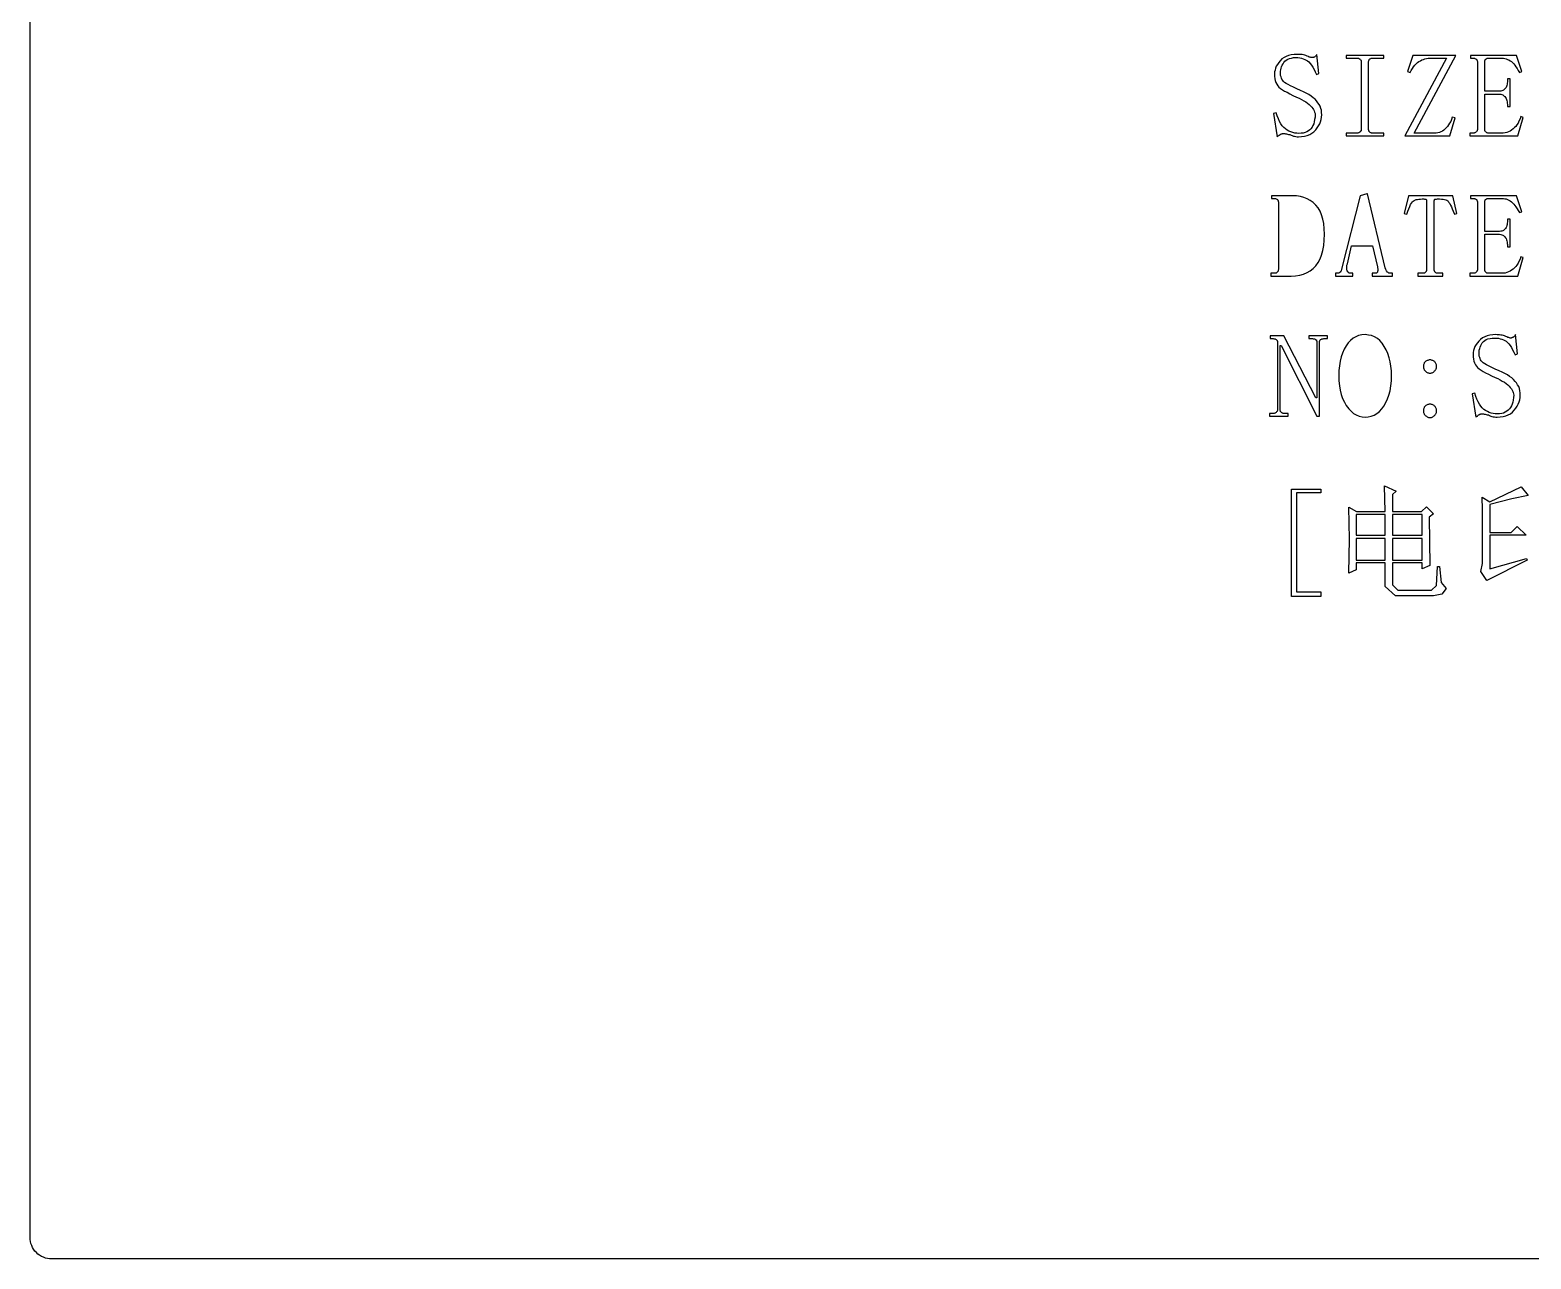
# Model space of a CAD drawing. Extents: x -275 to 275, y -225 to 225.
# Drawn here: x -275 to -205.7, y -225 to -168.3 of the extents above; entities that cross this region are included whole.
import ezdxf

# ---------------------------------------------------------------- set-up
doc = ezdxf.new("R2010")
doc.units = 0
doc.header["$MEASUREMENT"] = 0
doc.layers.get('0').update_dxf_attribs({"linetype": 'CONTINUOUS'})

msp = doc.modelspace()

# ---------------------------------------------------------------- linework, layer by layer
msp.add_lwpolyline([(-275, 224, -0.414214), (-273.99998, 225), (-273.99998, 225), (273.99998, 225), (273.99998, 225, -0.414214), (275, 224), (275, 224), (275, -224), (275, -224, -0.414214), (273.99998, -225), (273.99998, -225), (-273.99998, -225), (-273.99998, -225, -0.414214), (-275, -224), (-275, -224), (-275, 224)], format="xyb")
for points in [[(-216.7, -171.3), (-216.54, -171.38), (-216.54, -171.38), (-216.42, -171.43), (-216.42, -171.43), (-216.31, -171.49), (-216.31, -171.49), (-216.2, -171.55), (-216.2, -171.55), (-216.11, -171.6), (-216.11, -171.6), (-216.03, -171.66), (-216.03, -171.66), (-215.95, -171.72), (-215.95, -171.72), (-215.89, -171.78), (-215.89, -171.78), (-215.83, -171.84), (-215.83, -171.84), (-215.79, -171.9), (-215.79, -171.9), (-215.75, -171.96), (-215.75, -171.96), (-215.72, -172.02), (-215.72, -172.02), (-215.7, -172.08), (-215.7, -172.08), (-215.68, -172.14), (-215.68, -172.14), (-215.68, -172.2), (-215.68, -172.2), (-215.68, -172.31), (-215.68, -172.31), (-215.7, -172.42), (-215.7, -172.42), (-215.72, -172.52), (-215.72, -172.52), (-215.74, -172.61), (-215.74, -172.61), (-215.78, -172.69), (-215.78, -172.69), (-215.82, -172.77), (-215.82, -172.77), (-215.87, -172.84), (-215.87, -172.84), (-215.93, -172.89), (-215.93, -172.89), (-215.99, -172.94), (-215.99, -172.94), (-216.06, -172.99), (-216.06, -172.99), (-216.14, -173.02), (-216.14, -173.02), (-216.23, -173.04), (-216.23, -173.04), (-216.33, -173.05), (-216.33, -173.05), (-216.43, -173.06), (-216.43, -173.06), (-216.53, -173.05), (-216.53, -173.05), (-216.62, -173.04), (-216.62, -173.04), (-216.71, -173.02), (-216.71, -173.02), (-216.8, -172.99), (-216.8, -172.99), (-216.89, -172.95), (-216.89, -172.95), (-216.97, -172.91), (-216.97, -172.91), (-217.05, -172.85), (-217.05, -172.85), (-217.13, -172.78), (-217.13, -172.78), (-217.2, -172.7), (-217.2, -172.7), (-217.26, -172.61), (-217.26, -172.61), (-217.32, -172.5), (-217.32, -172.5), (-217.37, -172.38), (-217.37, -172.38), (-217.43, -172.25), (-217.43, -172.25), (-217.47, -172.1), (-217.47, -172.1), (-217.6, -172.14), (-217.6, -172.14), (-217.43, -173.21), (-217.43, -173.21), (-217.41, -173.19), (-217.41, -173.19), (-217.38, -173.17), (-217.38, -173.17), (-217.36, -173.16), (-217.36, -173.16), (-217.34, -173.14), (-217.34, -173.14), (-217.32, -173.13), (-217.32, -173.13), (-217.3, -173.11), (-217.3, -173.11), (-217.28, -173.1), (-217.28, -173.1), (-217.26, -173.09), (-217.26, -173.09), (-217.24, -173.08), (-217.24, -173.08), (-217.22, -173.07), (-217.22, -173.07), (-217.2, -173.07), (-217.2, -173.07), (-217.18, -173.06), (-217.18, -173.06), (-217.17, -173.06), (-217.17, -173.06), (-217.15, -173.06), (-217.15, -173.06), (-217.12, -173.06), (-217.12, -173.06), (-217.08, -173.06), (-217.08, -173.06), (-217.04, -173.07), (-217.04, -173.07), (-217, -173.08), (-217, -173.08), (-216.95, -173.09), (-216.95, -173.09), (-216.9, -173.1), (-216.9, -173.1), (-216.85, -173.11), (-216.85, -173.11), (-216.79, -173.14), (-216.79, -173.14), (-216.74, -173.16), (-216.74, -173.16), (-216.68, -173.18), (-216.68, -173.18), (-216.63, -173.19), (-216.63, -173.19), (-216.57, -173.2), (-216.57, -173.2), (-216.51, -173.21), (-216.51, -173.21), (-216.44, -173.21), (-216.44, -173.21), (-216.3, -173.2), (-216.3, -173.2), (-216.17, -173.18), (-216.17, -173.18), (-216.05, -173.15), (-216.05, -173.15), (-215.93, -173.11), (-215.93, -173.11), (-215.83, -173.05), (-215.83, -173.05), (-215.74, -172.98), (-215.74, -172.98), (-215.65, -172.89), (-215.65, -172.89), (-215.58, -172.8), (-215.58, -172.8), (-215.52, -172.71), (-215.52, -172.71), (-215.46, -172.61), (-215.46, -172.61), (-215.43, -172.52), (-215.43, -172.52), (-215.4, -172.41), (-215.4, -172.41), (-215.38, -172.31), (-215.38, -172.31), (-215.37, -172.2), (-215.37, -172.2), (-215.38, -172.09), (-215.38, -172.09), (-215.39, -171.99), (-215.39, -171.99), (-215.42, -171.9), (-215.42, -171.9), (-215.45, -171.8), (-215.45, -171.8), (-215.49, -171.72), (-215.49, -171.72), (-215.55, -171.64), (-215.55, -171.64), (-215.61, -171.56), (-215.61, -171.56), (-215.68, -171.48), (-215.68, -171.48), (-215.77, -171.41), (-215.77, -171.41), (-215.86, -171.33), (-215.86, -171.33), (-215.97, -171.26), (-215.97, -171.26), (-216.09, -171.2), (-216.09, -171.2), (-216.22, -171.13), (-216.22, -171.13), (-216.36, -171.07), (-216.36, -171.07), (-216.53, -171), (-216.53, -171), (-216.68, -170.92), (-216.68, -170.92), (-216.82, -170.86), (-216.82, -170.86), (-216.93, -170.8), (-216.93, -170.8), (-217.02, -170.75), (-217.02, -170.75), (-217.09, -170.7), (-217.09, -170.7), (-217.14, -170.66), (-217.14, -170.66), (-217.17, -170.61), (-217.17, -170.61), (-217.21, -170.56), (-217.21, -170.56), (-217.23, -170.51), (-217.23, -170.51), (-217.25, -170.45), (-217.25, -170.45), (-217.27, -170.39), (-217.27, -170.39), (-217.27, -170.33), (-217.27, -170.33), (-217.28, -170.27), (-217.28, -170.27), (-217.27, -170.19), (-217.27, -170.19), (-217.26, -170.12), (-217.26, -170.12), (-217.25, -170.05), (-217.25, -170.05), (-217.23, -169.98), (-217.23, -169.98), (-217.2, -169.91), (-217.2, -169.91), (-217.16, -169.84), (-217.16, -169.84), (-217.12, -169.78), (-217.12, -169.78), (-217.08, -169.72), (-217.08, -169.72), (-217.02, -169.67), (-217.02, -169.67), (-216.94, -169.63), (-216.94, -169.63), (-216.86, -169.6), (-216.86, -169.6), (-216.77, -169.58), (-216.77, -169.58), (-216.67, -169.56), (-216.67, -169.56), (-216.55, -169.56), (-216.55, -169.56), (-216.47, -169.56), (-216.47, -169.56), (-216.38, -169.57), (-216.38, -169.57), (-216.3, -169.59), (-216.3, -169.59), (-216.23, -169.61), (-216.23, -169.61), (-216.15, -169.64), (-216.15, -169.64), (-216.09, -169.67), (-216.09, -169.67), (-216.03, -169.71), (-216.03, -169.71), (-215.97, -169.76), (-215.97, -169.76), (-215.91, -169.83), (-215.91, -169.83), (-215.85, -169.91), (-215.85, -169.91), (-215.79, -170), (-215.79, -170), (-215.73, -170.1), (-215.73, -170.1), (-215.67, -170.21), (-215.67, -170.21), (-215.61, -170.34), (-215.61, -170.34), (-215.5, -170.29), (-215.5, -170.29), (-215.6, -169.41), (-215.6, -169.41), (-215.61, -169.43), (-215.61, -169.43), (-215.62, -169.45), (-215.62, -169.45), (-215.63, -169.47), (-215.63, -169.47), (-215.65, -169.48), (-215.65, -169.48), (-215.66, -169.5), (-215.66, -169.5), (-215.68, -169.51), (-215.68, -169.51), (-215.69, -169.52), (-215.69, -169.52), (-215.71, -169.53), (-215.71, -169.53), (-215.73, -169.54), (-215.73, -169.54), (-215.74, -169.54), (-215.74, -169.54), (-215.76, -169.55), (-215.76, -169.55), (-215.78, -169.55), (-215.78, -169.55), (-215.8, -169.56), (-215.8, -169.56), (-215.82, -169.56), (-215.82, -169.56), (-215.84, -169.56), (-215.84, -169.56), (-215.88, -169.55), (-215.88, -169.55), (-215.91, -169.54), (-215.91, -169.54), (-215.95, -169.53), (-215.95, -169.53), (-215.99, -169.51), (-215.99, -169.51), (-216.04, -169.49), (-216.04, -169.49), (-216.1, -169.46), (-216.1, -169.46), (-216.15, -169.45), (-216.15, -169.45), (-216.21, -169.43), (-216.21, -169.43), (-216.27, -169.42), (-216.27, -169.42), (-216.33, -169.42), (-216.33, -169.42), (-216.39, -169.41), (-216.39, -169.41), (-216.45, -169.41), (-216.45, -169.41), (-216.51, -169.41), (-216.51, -169.41), (-216.65, -169.41), (-216.65, -169.41), (-216.78, -169.43), (-216.78, -169.43), (-216.9, -169.46), (-216.9, -169.46), (-217.01, -169.5), (-217.01, -169.5), (-217.11, -169.55), (-217.11, -169.55), (-217.21, -169.62), (-217.21, -169.62), (-217.29, -169.7), (-217.29, -169.7), (-217.36, -169.78), (-217.36, -169.78), (-217.42, -169.87), (-217.42, -169.87), (-217.47, -169.95), (-217.47, -169.95), (-217.51, -170.04), (-217.51, -170.04), (-217.53, -170.13), (-217.53, -170.13), (-217.55, -170.22), (-217.55, -170.22), (-217.55, -170.31), (-217.55, -170.31), (-217.55, -170.42), (-217.55, -170.42), (-217.54, -170.53), (-217.54, -170.53), (-217.52, -170.62), (-217.52, -170.62), (-217.49, -170.71), (-217.49, -170.71), (-217.45, -170.79), (-217.45, -170.79), (-217.4, -170.86), (-217.4, -170.86), (-217.35, -170.92), (-217.35, -170.92), (-217.28, -170.98), (-217.28, -170.98), (-217.19, -171.04), (-217.19, -171.04), (-217.09, -171.1), (-217.09, -171.1), (-216.97, -171.16), (-216.97, -171.16), (-216.84, -171.23), (-216.84, -171.23), (-216.7, -171.3)], [(-214.25, -169.46), (-214.25, -169.59), (-214.25, -169.59), (-213.76, -169.59), (-213.76, -169.59), (-213.73, -169.59), (-213.73, -169.59), (-213.71, -169.59), (-213.71, -169.59), (-213.68, -169.59), (-213.68, -169.59), (-213.66, -169.6), (-213.66, -169.6), (-213.64, -169.61), (-213.64, -169.61), (-213.62, -169.62), (-213.62, -169.62), (-213.61, -169.63), (-213.61, -169.63), (-213.6, -169.64), (-213.6, -169.64), (-213.58, -169.65), (-213.58, -169.65), (-213.57, -169.67), (-213.57, -169.67), (-213.56, -169.69), (-213.56, -169.69), (-213.56, -169.71), (-213.56, -169.71), (-213.56, -169.73), (-213.56, -169.73), (-213.55, -169.75), (-213.55, -169.75), (-213.55, -172.86), (-213.55, -172.86), (-213.56, -172.89), (-213.56, -172.89), (-213.56, -172.91), (-213.56, -172.91), (-213.56, -172.93), (-213.56, -172.93), (-213.57, -172.95), (-213.57, -172.95), (-213.58, -172.96), (-213.58, -172.96), (-213.6, -172.98), (-213.6, -172.98), (-213.61, -172.99), (-213.61, -172.99), (-213.62, -173), (-213.62, -173), (-213.64, -173.02), (-213.64, -173.02), (-213.66, -173.03), (-213.66, -173.03), (-213.68, -173.03), (-213.68, -173.03), (-213.71, -173.04), (-213.71, -173.04), (-213.73, -173.04), (-213.73, -173.04), (-213.76, -173.04), (-213.76, -173.04), (-214.25, -173.04), (-214.25, -173.04), (-214.25, -173.17), (-214.25, -173.17), (-212.51, -173.17), (-212.51, -173.17), (-212.51, -173.04), (-212.51, -173.04), (-213.01, -173.04), (-213.01, -173.04), (-213.04, -173.04), (-213.04, -173.04), (-213.07, -173.04), (-213.07, -173.04), (-213.09, -173.03), (-213.09, -173.03), (-213.11, -173.03), (-213.11, -173.03), (-213.13, -173.02), (-213.13, -173.02), (-213.15, -173), (-213.15, -173), (-213.17, -172.99), (-213.17, -172.99), (-213.18, -172.98), (-213.18, -172.98), (-213.19, -172.96), (-213.19, -172.96), (-213.19, -172.95), (-213.19, -172.95), (-213.2, -172.93), (-213.2, -172.93), (-213.2, -172.91), (-213.2, -172.91), (-213.21, -172.89), (-213.21, -172.89), (-213.21, -172.86), (-213.21, -172.86), (-213.21, -169.75), (-213.21, -169.75), (-213.21, -169.73), (-213.21, -169.73), (-213.2, -169.71), (-213.2, -169.71), (-213.2, -169.69), (-213.2, -169.69), (-213.19, -169.67), (-213.19, -169.67), (-213.19, -169.65), (-213.19, -169.65), (-213.18, -169.64), (-213.18, -169.64), (-213.17, -169.63), (-213.17, -169.63), (-213.15, -169.62), (-213.15, -169.62), (-213.13, -169.61), (-213.13, -169.61), (-213.11, -169.6), (-213.11, -169.6), (-213.09, -169.59), (-213.09, -169.59), (-213.07, -169.59), (-213.07, -169.59), (-213.04, -169.59), (-213.04, -169.59), (-213.01, -169.59), (-213.01, -169.59), (-212.51, -169.59), (-212.51, -169.59), (-212.51, -169.46), (-212.51, -169.46), (-214.25, -169.46)], [(-210.09, -173.04), (-210.17, -173.04), (-210.17, -173.04), (-211.1, -173.04), (-211.1, -173.04), (-209.18, -169.46), (-209.18, -169.46), (-211.17, -169.46), (-211.17, -169.46), (-211.42, -170.2), (-211.42, -170.2), (-211.29, -170.24), (-211.29, -170.24), (-211.24, -170.15), (-211.24, -170.15), (-211.19, -170.06), (-211.19, -170.06), (-211.14, -169.98), (-211.14, -169.98), (-211.08, -169.91), (-211.08, -169.91), (-211.02, -169.85), (-211.02, -169.85), (-210.95, -169.79), (-210.95, -169.79), (-210.89, -169.74), (-210.89, -169.74), (-210.82, -169.7), (-210.82, -169.7), (-210.76, -169.66), (-210.76, -169.66), (-210.68, -169.64), (-210.68, -169.64), (-210.61, -169.61), (-210.61, -169.61), (-210.54, -169.6), (-210.54, -169.6), (-210.46, -169.59), (-210.46, -169.59), (-210.37, -169.59), (-210.37, -169.59), (-209.62, -169.59), (-209.62, -169.59), (-211.53, -173.17), (-211.53, -173.17), (-209.46, -173.17), (-209.46, -173.17), (-209.21, -172.34), (-209.21, -172.34), (-209.35, -172.31), (-209.35, -172.31), (-209.38, -172.41), (-209.38, -172.41), (-209.42, -172.5), (-209.42, -172.5), (-209.47, -172.58), (-209.47, -172.58), (-209.52, -172.66), (-209.52, -172.66), (-209.57, -172.73), (-209.57, -172.73), (-209.62, -172.79), (-209.62, -172.79), (-209.68, -172.85), (-209.68, -172.85), (-209.74, -172.9), (-209.74, -172.9), (-209.8, -172.95), (-209.8, -172.95), (-209.87, -172.98), (-209.87, -172.98), (-209.94, -173.01), (-209.94, -173.01), (-210.01, -173.03), (-210.01, -173.03), (-210.09, -173.04)], [(-208.5, -169.46), (-208.5, -169.59), (-208.5, -169.59), (-208.4, -169.59), (-208.4, -169.59), (-208.37, -169.59), (-208.37, -169.59), (-208.34, -169.59), (-208.34, -169.59), (-208.32, -169.59), (-208.32, -169.59), (-208.3, -169.6), (-208.3, -169.6), (-208.28, -169.61), (-208.28, -169.61), (-208.26, -169.62), (-208.26, -169.62), (-208.25, -169.63), (-208.25, -169.63), (-208.23, -169.64), (-208.23, -169.64), (-208.22, -169.65), (-208.22, -169.65), (-208.21, -169.67), (-208.21, -169.67), (-208.2, -169.69), (-208.2, -169.69), (-208.2, -169.71), (-208.2, -169.71), (-208.19, -169.73), (-208.19, -169.73), (-208.19, -169.75), (-208.19, -169.75), (-208.19, -172.86), (-208.19, -172.86), (-208.19, -172.89), (-208.19, -172.89), (-208.2, -172.91), (-208.2, -172.91), (-208.2, -172.93), (-208.2, -172.93), (-208.21, -172.95), (-208.21, -172.95), (-208.22, -172.96), (-208.22, -172.96), (-208.23, -172.98), (-208.23, -172.98), (-208.25, -172.99), (-208.25, -172.99), (-208.26, -173), (-208.26, -173), (-208.28, -173.02), (-208.28, -173.02), (-208.3, -173.03), (-208.3, -173.03), (-208.32, -173.03), (-208.32, -173.03), (-208.34, -173.04), (-208.34, -173.04), (-208.37, -173.04), (-208.37, -173.04), (-208.4, -173.04), (-208.4, -173.04), (-208.53, -173.04), (-208.53, -173.04), (-208.53, -173.17), (-208.53, -173.17), (-206.32, -173.17), (-206.32, -173.17), (-206.07, -172.32), (-206.07, -172.32), (-206.18, -172.28), (-206.18, -172.28), (-206.22, -172.39), (-206.22, -172.39), (-206.27, -172.49), (-206.27, -172.49), (-206.31, -172.58), (-206.31, -172.58), (-206.37, -172.66), (-206.37, -172.66), (-206.42, -172.73), (-206.42, -172.73), (-206.48, -172.79), (-206.48, -172.79), (-206.54, -172.85), (-206.54, -172.85), (-206.61, -172.9), (-206.61, -172.9), (-206.68, -172.95), (-206.68, -172.95), (-206.75, -172.98), (-206.75, -172.98), (-206.83, -173.01), (-206.83, -173.01), (-206.91, -173.03), (-206.91, -173.03), (-207, -173.04), (-207, -173.04), (-207.1, -173.04), (-207.1, -173.04), (-207.65, -173.04), (-207.65, -173.04), (-207.68, -173.04), (-207.68, -173.04), (-207.7, -173.04), (-207.7, -173.04), (-207.73, -173.03), (-207.73, -173.03), (-207.75, -173.03), (-207.75, -173.03), (-207.77, -173.02), (-207.77, -173.02), (-207.79, -173), (-207.79, -173), (-207.8, -172.99), (-207.8, -172.99), (-207.82, -172.98), (-207.82, -172.98), (-207.83, -172.96), (-207.83, -172.96), (-207.83, -172.95), (-207.83, -172.95), (-207.84, -172.93), (-207.84, -172.93), (-207.84, -172.91), (-207.84, -172.91), (-207.85, -172.89), (-207.85, -172.89), (-207.85, -172.86), (-207.85, -172.86), (-207.85, -171.24), (-207.85, -171.24), (-207.22, -171.24), (-207.22, -171.24), (-207.16, -171.24), (-207.16, -171.24), (-207.11, -171.25), (-207.11, -171.25), (-207.06, -171.26), (-207.06, -171.26), (-207.02, -171.28), (-207.02, -171.28), (-206.98, -171.3), (-206.98, -171.3), (-206.95, -171.33), (-206.95, -171.33), (-206.92, -171.36), (-206.92, -171.36), (-206.89, -171.4), (-206.89, -171.4), (-206.86, -171.44), (-206.86, -171.44), (-206.84, -171.49), (-206.84, -171.49), (-206.83, -171.54), (-206.83, -171.54), (-206.81, -171.6), (-206.81, -171.6), (-206.81, -171.66), (-206.81, -171.66), (-206.8, -171.72), (-206.8, -171.72), (-206.8, -171.82), (-206.8, -171.82), (-206.68, -171.82), (-206.68, -171.82), (-206.68, -170.54), (-206.68, -170.54), (-206.8, -170.54), (-206.8, -170.54), (-206.8, -170.67), (-206.8, -170.67), (-206.81, -170.73), (-206.81, -170.73), (-206.81, -170.79), (-206.81, -170.79), (-206.83, -170.84), (-206.83, -170.84), (-206.84, -170.89), (-206.84, -170.89), (-206.86, -170.93), (-206.86, -170.93), (-206.89, -170.97), (-206.89, -170.97), (-206.92, -171), (-206.92, -171), (-206.95, -171.03), (-206.95, -171.03), (-206.98, -171.06), (-206.98, -171.06), (-207.02, -171.08), (-207.02, -171.08), (-207.06, -171.09), (-207.06, -171.09), (-207.11, -171.1), (-207.11, -171.1), (-207.16, -171.11), (-207.16, -171.11), (-207.22, -171.11), (-207.22, -171.11), (-207.85, -171.11), (-207.85, -171.11), (-207.85, -169.75), (-207.85, -169.75), (-207.85, -169.73), (-207.85, -169.73), (-207.84, -169.71), (-207.84, -169.71), (-207.84, -169.69), (-207.84, -169.69), (-207.83, -169.67), (-207.83, -169.67), (-207.83, -169.65), (-207.83, -169.65), (-207.82, -169.64), (-207.82, -169.64), (-207.8, -169.63), (-207.8, -169.63), (-207.79, -169.62), (-207.79, -169.62), (-207.77, -169.61), (-207.77, -169.61), (-207.75, -169.6), (-207.75, -169.6), (-207.73, -169.59), (-207.73, -169.59), (-207.7, -169.59), (-207.7, -169.59), (-207.68, -169.59), (-207.68, -169.59), (-207.65, -169.59), (-207.65, -169.59), (-207.05, -169.59), (-207.05, -169.59), (-206.99, -169.59), (-206.99, -169.59), (-206.92, -169.6), (-206.92, -169.6), (-206.86, -169.61), (-206.86, -169.61), (-206.8, -169.64), (-206.8, -169.64), (-206.74, -169.66), (-206.74, -169.66), (-206.68, -169.7), (-206.68, -169.7), (-206.62, -169.74), (-206.62, -169.74), (-206.57, -169.79), (-206.57, -169.79), (-206.51, -169.85), (-206.51, -169.85), (-206.46, -169.91), (-206.46, -169.91), (-206.41, -169.98), (-206.41, -169.98), (-206.35, -170.06), (-206.35, -170.06), (-206.3, -170.15), (-206.3, -170.15), (-206.25, -170.24), (-206.25, -170.24), (-206.14, -170.2), (-206.14, -170.2), (-206.39, -169.46), (-206.39, -169.46), (-208.5, -169.46)], [(-216.72, -175.93), (-217.69, -175.93), (-217.69, -175.93), (-217.69, -176.06), (-217.69, -176.06), (-217.5, -176.06), (-217.5, -176.06), (-217.44, -176.09), (-217.44, -176.09), (-217.43, -176.1), (-217.43, -176.1), (-217.41, -176.11), (-217.41, -176.11), (-217.4, -176.12), (-217.4, -176.12), (-217.38, -176.16), (-217.38, -176.16), (-217.38, -176.2), (-217.38, -176.2), (-217.37, -176.22), (-217.37, -176.22), (-217.37, -179.33), (-217.37, -179.33), (-217.38, -179.36), (-217.38, -179.36), (-217.38, -179.4), (-217.38, -179.4), (-217.39, -179.41), (-217.39, -179.41), (-217.41, -179.45), (-217.41, -179.45), (-217.43, -179.46), (-217.43, -179.46), (-217.46, -179.49), (-217.46, -179.49), (-217.48, -179.5), (-217.48, -179.5), (-217.5, -179.5), (-217.5, -179.5), (-217.52, -179.51), (-217.52, -179.51), (-217.72, -179.51), (-217.72, -179.51), (-217.72, -179.64), (-217.72, -179.64), (-216.79, -179.64), (-216.79, -179.64), (-216.58, -179.63), (-216.58, -179.63), (-216.39, -179.6), (-216.39, -179.6), (-216.21, -179.55), (-216.21, -179.55), (-216.05, -179.48), (-216.05, -179.48), (-215.9, -179.4), (-215.9, -179.4), (-215.77, -179.29), (-215.77, -179.29), (-215.65, -179.17), (-215.65, -179.17), (-215.54, -179.02), (-215.54, -179.02), (-215.45, -178.85), (-215.45, -178.85), (-215.38, -178.67), (-215.38, -178.67), (-215.32, -178.46), (-215.32, -178.46), (-215.28, -178.23), (-215.28, -178.23), (-215.26, -177.98), (-215.26, -177.98), (-215.25, -177.71), (-215.25, -177.71), (-215.26, -177.46), (-215.26, -177.46), (-215.28, -177.22), (-215.28, -177.22), (-215.32, -177.01), (-215.32, -177.01), (-215.38, -176.82), (-215.38, -176.82), (-215.45, -176.65), (-215.45, -176.65), (-215.54, -176.49), (-215.54, -176.49), (-215.65, -176.36), (-215.65, -176.36), (-215.77, -176.25), (-215.77, -176.25), (-215.9, -176.15), (-215.9, -176.15), (-216.05, -176.07), (-216.05, -176.07), (-216.2, -176.01), (-216.2, -176.01), (-216.36, -175.97), (-216.36, -175.97), (-216.54, -175.94), (-216.54, -175.94), (-216.72, -175.93)], [(-213.26, -175.84), (-213.29, -175.84), (-213.29, -175.84), (-213.6, -175.94), (-213.6, -175.94), (-214.44, -179.26), (-214.44, -179.26), (-214.46, -179.34), (-214.46, -179.34), (-214.48, -179.4), (-214.48, -179.4), (-214.49, -179.42), (-214.49, -179.42), (-214.53, -179.46), (-214.53, -179.46), (-214.55, -179.47), (-214.55, -179.47), (-214.57, -179.49), (-214.57, -179.49), (-214.59, -179.5), (-214.59, -179.5), (-214.61, -179.5), (-214.61, -179.5), (-214.63, -179.51), (-214.63, -179.51), (-214.74, -179.51), (-214.74, -179.51), (-214.74, -179.64), (-214.74, -179.64), (-213.94, -179.64), (-213.94, -179.64), (-213.94, -179.51), (-213.94, -179.51), (-214.08, -179.51), (-214.08, -179.51), (-214.11, -179.5), (-214.11, -179.5), (-214.14, -179.48), (-214.14, -179.48), (-214.18, -179.44), (-214.18, -179.44), (-214.19, -179.42), (-214.19, -179.42), (-214.2, -179.39), (-214.2, -179.39), (-214.21, -179.37), (-214.21, -179.37), (-214.21, -179.35), (-214.21, -179.35), (-214.22, -179.32), (-214.22, -179.32), (-214.22, -179.18), (-214.22, -179.18), (-214.21, -179.16), (-214.21, -179.16), (-214.21, -179.13), (-214.21, -179.13), (-214.19, -179.07), (-214.19, -179.07), (-214, -178.25), (-214, -178.25), (-213.03, -178.25), (-213.03, -178.25), (-212.8, -179.21), (-212.8, -179.21), (-212.8, -179.26), (-212.8, -179.26), (-212.79, -179.29), (-212.79, -179.29), (-212.79, -179.4), (-212.79, -179.4), (-212.8, -179.41), (-212.8, -179.41), (-212.8, -179.46), (-212.8, -179.46), (-212.83, -179.49), (-212.83, -179.49), (-212.85, -179.5), (-212.85, -179.5), (-212.87, -179.5), (-212.87, -179.5), (-212.89, -179.51), (-212.89, -179.51), (-213.05, -179.51), (-213.05, -179.51), (-213.05, -179.64), (-213.05, -179.64), (-212.11, -179.64), (-212.11, -179.64), (-212.11, -179.51), (-212.11, -179.51), (-212.23, -179.51), (-212.23, -179.51), (-212.25, -179.5), (-212.25, -179.5), (-212.27, -179.5), (-212.27, -179.5), (-212.29, -179.49), (-212.29, -179.49), (-212.31, -179.47), (-212.31, -179.47), (-212.33, -179.46), (-212.33, -179.46), (-212.39, -179.4), (-212.39, -179.4), (-212.4, -179.37), (-212.4, -179.37), (-212.42, -179.34), (-212.42, -179.34), (-212.44, -179.26), (-212.44, -179.26), (-213.26, -175.84)], [(-210.93, -179.64), (-209.79, -179.64), (-209.79, -179.64), (-209.79, -179.51), (-209.79, -179.51), (-209.99, -179.51), (-209.99, -179.51), (-210.01, -179.51), (-210.01, -179.51), (-210.04, -179.51), (-210.04, -179.51), (-210.06, -179.5), (-210.06, -179.5), (-210.08, -179.5), (-210.08, -179.5), (-210.1, -179.49), (-210.1, -179.49), (-210.12, -179.47), (-210.12, -179.47), (-210.14, -179.46), (-210.14, -179.46), (-210.15, -179.45), (-210.15, -179.45), (-210.16, -179.43), (-210.16, -179.43), (-210.17, -179.41), (-210.17, -179.41), (-210.17, -179.4), (-210.17, -179.4), (-210.18, -179.38), (-210.18, -179.38), (-210.18, -179.36), (-210.18, -179.36), (-210.18, -179.33), (-210.18, -179.33), (-210.18, -176.32), (-210.18, -176.32), (-210.18, -176.27), (-210.18, -176.27), (-210.18, -176.22), (-210.18, -176.22), (-210.18, -176.18), (-210.18, -176.18), (-210.18, -176.15), (-210.18, -176.15), (-210.17, -176.13), (-210.17, -176.13), (-210.17, -176.11), (-210.17, -176.11), (-210.17, -176.1), (-210.17, -176.1), (-210.15, -176.09), (-210.15, -176.09), (-210.14, -176.09), (-210.14, -176.09), (-210.11, -176.09), (-210.11, -176.09), (-210.08, -176.09), (-210.08, -176.09), (-210.03, -176.08), (-210.03, -176.08), (-209.99, -176.08), (-209.99, -176.08), (-209.93, -176.08), (-209.93, -176.08), (-209.85, -176.09), (-209.85, -176.09), (-209.77, -176.09), (-209.77, -176.09), (-209.71, -176.1), (-209.71, -176.1), (-209.65, -176.12), (-209.65, -176.12), (-209.6, -176.14), (-209.6, -176.14), (-209.56, -176.16), (-209.56, -176.16), (-209.53, -176.19), (-209.53, -176.19), (-209.5, -176.24), (-209.5, -176.24), (-209.46, -176.29), (-209.46, -176.29), (-209.43, -176.36), (-209.43, -176.36), (-209.39, -176.45), (-209.39, -176.45), (-209.35, -176.54), (-209.35, -176.54), (-209.3, -176.65), (-209.3, -176.65), (-209.25, -176.78), (-209.25, -176.78), (-209.14, -176.75), (-209.14, -176.75), (-209.32, -175.93), (-209.32, -175.93), (-211.37, -175.93), (-211.37, -175.93), (-211.57, -176.75), (-211.57, -176.75), (-211.44, -176.78), (-211.44, -176.78), (-211.4, -176.65), (-211.4, -176.65), (-211.35, -176.53), (-211.35, -176.53), (-211.31, -176.43), (-211.31, -176.43), (-211.27, -176.34), (-211.27, -176.34), (-211.23, -176.27), (-211.23, -176.27), (-211.19, -176.22), (-211.19, -176.22), (-211.15, -176.18), (-211.15, -176.18), (-211.11, -176.15), (-211.11, -176.15), (-211.07, -176.13), (-211.07, -176.13), (-211.01, -176.11), (-211.01, -176.11), (-210.95, -176.1), (-210.95, -176.1), (-210.89, -176.09), (-210.89, -176.09), (-210.82, -176.09), (-210.82, -176.09), (-210.74, -176.08), (-210.74, -176.08), (-210.69, -176.08), (-210.69, -176.08), (-210.66, -176.08), (-210.66, -176.08), (-210.63, -176.09), (-210.63, -176.09), (-210.6, -176.09), (-210.6, -176.09), (-210.58, -176.09), (-210.58, -176.09), (-210.57, -176.09), (-210.57, -176.09), (-210.55, -176.1), (-210.55, -176.1), (-210.55, -176.11), (-210.55, -176.11), (-210.54, -176.12), (-210.54, -176.12), (-210.54, -176.15), (-210.54, -176.15), (-210.53, -176.17), (-210.53, -176.17), (-210.53, -176.21), (-210.53, -176.21), (-210.53, -176.25), (-210.53, -176.25), (-210.53, -176.29), (-210.53, -176.29), (-210.53, -179.33), (-210.53, -179.33), (-210.53, -179.36), (-210.53, -179.36), (-210.53, -179.38), (-210.53, -179.38), (-210.54, -179.4), (-210.54, -179.4), (-210.55, -179.41), (-210.55, -179.41), (-210.56, -179.43), (-210.56, -179.43), (-210.57, -179.45), (-210.57, -179.45), (-210.58, -179.46), (-210.58, -179.46), (-210.6, -179.47), (-210.6, -179.47), (-210.61, -179.49), (-210.61, -179.49), (-210.63, -179.5), (-210.63, -179.5), (-210.65, -179.5), (-210.65, -179.5), (-210.68, -179.51), (-210.68, -179.51), (-210.7, -179.51), (-210.7, -179.51), (-210.74, -179.51), (-210.74, -179.51), (-210.93, -179.51), (-210.93, -179.51), (-210.93, -179.64)], [(-208.5, -175.93), (-208.5, -176.06), (-208.5, -176.06), (-208.4, -176.06), (-208.4, -176.06), (-208.37, -176.06), (-208.37, -176.06), (-208.34, -176.06), (-208.34, -176.06), (-208.32, -176.06), (-208.32, -176.06), (-208.3, -176.07), (-208.3, -176.07), (-208.28, -176.08), (-208.28, -176.08), (-208.26, -176.09), (-208.26, -176.09), (-208.25, -176.1), (-208.25, -176.1), (-208.23, -176.11), (-208.23, -176.11), (-208.22, -176.12), (-208.22, -176.12), (-208.21, -176.14), (-208.21, -176.14), (-208.2, -176.16), (-208.2, -176.16), (-208.2, -176.18), (-208.2, -176.18), (-208.19, -176.2), (-208.19, -176.2), (-208.19, -176.22), (-208.19, -176.22), (-208.19, -179.33), (-208.19, -179.33), (-208.19, -179.36), (-208.19, -179.36), (-208.2, -179.38), (-208.2, -179.38), (-208.2, -179.4), (-208.2, -179.4), (-208.21, -179.41), (-208.21, -179.41), (-208.22, -179.43), (-208.22, -179.43), (-208.23, -179.45), (-208.23, -179.45), (-208.25, -179.46), (-208.25, -179.46), (-208.26, -179.47), (-208.26, -179.47), (-208.28, -179.49), (-208.28, -179.49), (-208.3, -179.5), (-208.3, -179.5), (-208.32, -179.5), (-208.32, -179.5), (-208.34, -179.51), (-208.34, -179.51), (-208.37, -179.51), (-208.37, -179.51), (-208.4, -179.51), (-208.4, -179.51), (-208.53, -179.51), (-208.53, -179.51), (-208.53, -179.64), (-208.53, -179.64), (-206.32, -179.64), (-206.32, -179.64), (-206.07, -178.79), (-206.07, -178.79), (-206.18, -178.75), (-206.18, -178.75), (-206.22, -178.86), (-206.22, -178.86), (-206.27, -178.96), (-206.27, -178.96), (-206.31, -179.04), (-206.31, -179.04), (-206.37, -179.13), (-206.37, -179.13), (-206.42, -179.2), (-206.42, -179.2), (-206.48, -179.26), (-206.48, -179.26), (-206.54, -179.32), (-206.54, -179.32), (-206.61, -179.37), (-206.61, -179.37), (-206.68, -179.41), (-206.68, -179.41), (-206.75, -179.45), (-206.75, -179.45), (-206.83, -179.48), (-206.83, -179.48), (-206.91, -179.5), (-206.91, -179.5), (-207, -179.51), (-207, -179.51), (-207.1, -179.51), (-207.1, -179.51), (-207.65, -179.51), (-207.65, -179.51), (-207.68, -179.51), (-207.68, -179.51), (-207.7, -179.51), (-207.7, -179.51), (-207.73, -179.5), (-207.73, -179.5), (-207.75, -179.5), (-207.75, -179.5), (-207.77, -179.49), (-207.77, -179.49), (-207.79, -179.47), (-207.79, -179.47), (-207.8, -179.46), (-207.8, -179.46), (-207.82, -179.45), (-207.82, -179.45), (-207.83, -179.43), (-207.83, -179.43), (-207.83, -179.41), (-207.83, -179.41), (-207.84, -179.4), (-207.84, -179.4), (-207.84, -179.38), (-207.84, -179.38), (-207.85, -179.36), (-207.85, -179.36), (-207.85, -179.33), (-207.85, -179.33), (-207.85, -177.71), (-207.85, -177.71), (-207.22, -177.71), (-207.22, -177.71), (-207.16, -177.71), (-207.16, -177.71), (-207.11, -177.72), (-207.11, -177.72), (-207.06, -177.73), (-207.06, -177.73), (-207.02, -177.75), (-207.02, -177.75), (-206.98, -177.77), (-206.98, -177.77), (-206.95, -177.8), (-206.95, -177.8), (-206.92, -177.83), (-206.92, -177.83), (-206.89, -177.87), (-206.89, -177.87), (-206.86, -177.91), (-206.86, -177.91), (-206.84, -177.96), (-206.84, -177.96), (-206.83, -178.01), (-206.83, -178.01), (-206.81, -178.07), (-206.81, -178.07), (-206.81, -178.13), (-206.81, -178.13), (-206.8, -178.19), (-206.8, -178.19), (-206.8, -178.29), (-206.8, -178.29), (-206.68, -178.29), (-206.68, -178.29), (-206.68, -177.01), (-206.68, -177.01), (-206.8, -177.01), (-206.8, -177.01), (-206.8, -177.14), (-206.8, -177.14), (-206.81, -177.2), (-206.81, -177.2), (-206.81, -177.26), (-206.81, -177.26), (-206.83, -177.31), (-206.83, -177.31), (-206.84, -177.36), (-206.84, -177.36), (-206.86, -177.4), (-206.86, -177.4), (-206.89, -177.44), (-206.89, -177.44), (-206.92, -177.47), (-206.92, -177.47), (-206.95, -177.5), (-206.95, -177.5), (-206.98, -177.53), (-206.98, -177.53), (-207.02, -177.55), (-207.02, -177.55), (-207.06, -177.56), (-207.06, -177.56), (-207.11, -177.57), (-207.11, -177.57), (-207.16, -177.58), (-207.16, -177.58), (-207.22, -177.58), (-207.22, -177.58), (-207.85, -177.58), (-207.85, -177.58), (-207.85, -176.22), (-207.85, -176.22), (-207.85, -176.2), (-207.85, -176.2), (-207.84, -176.18), (-207.84, -176.18), (-207.84, -176.16), (-207.84, -176.16), (-207.83, -176.14), (-207.83, -176.14), (-207.83, -176.12), (-207.83, -176.12), (-207.82, -176.11), (-207.82, -176.11), (-207.8, -176.1), (-207.8, -176.1), (-207.79, -176.09), (-207.79, -176.09), (-207.77, -176.08), (-207.77, -176.08), (-207.75, -176.07), (-207.75, -176.07), (-207.73, -176.06), (-207.73, -176.06), (-207.7, -176.06), (-207.7, -176.06), (-207.68, -176.06), (-207.68, -176.06), (-207.65, -176.06), (-207.65, -176.06), (-207.05, -176.06), (-207.05, -176.06), (-206.99, -176.06), (-206.99, -176.06), (-206.92, -176.07), (-206.92, -176.07), (-206.86, -176.08), (-206.86, -176.08), (-206.8, -176.11), (-206.8, -176.11), (-206.74, -176.13), (-206.74, -176.13), (-206.68, -176.17), (-206.68, -176.17), (-206.62, -176.21), (-206.62, -176.21), (-206.57, -176.26), (-206.57, -176.26), (-206.51, -176.32), (-206.51, -176.32), (-206.46, -176.38), (-206.46, -176.38), (-206.41, -176.45), (-206.41, -176.45), (-206.35, -176.53), (-206.35, -176.53), (-206.3, -176.62), (-206.3, -176.62), (-206.25, -176.71), (-206.25, -176.71), (-206.14, -176.67), (-206.14, -176.67), (-206.39, -175.93), (-206.39, -175.93), (-208.5, -175.93)], [(-215.6, -185.26), (-215.65, -185.26), (-215.65, -185.26), (-217.12, -182.4), (-217.12, -182.4), (-217.75, -182.4), (-217.75, -182.4), (-217.75, -182.52), (-217.75, -182.52), (-217.62, -182.52), (-217.62, -182.52), (-217.59, -182.53), (-217.59, -182.53), (-217.57, -182.53), (-217.57, -182.53), (-217.54, -182.53), (-217.54, -182.53), (-217.52, -182.54), (-217.52, -182.54), (-217.5, -182.55), (-217.5, -182.55), (-217.48, -182.56), (-217.48, -182.56), (-217.47, -182.57), (-217.47, -182.57), (-217.46, -182.58), (-217.46, -182.58), (-217.44, -182.59), (-217.44, -182.59), (-217.43, -182.61), (-217.43, -182.61), (-217.43, -182.63), (-217.43, -182.63), (-217.42, -182.65), (-217.42, -182.65), (-217.42, -182.67), (-217.42, -182.67), (-217.42, -182.69), (-217.42, -182.69), (-217.42, -185.8), (-217.42, -185.8), (-217.42, -185.83), (-217.42, -185.83), (-217.42, -185.85), (-217.42, -185.85), (-217.43, -185.87), (-217.43, -185.87), (-217.43, -185.88), (-217.43, -185.88), (-217.44, -185.9), (-217.44, -185.9), (-217.46, -185.91), (-217.46, -185.91), (-217.47, -185.93), (-217.47, -185.93), (-217.48, -185.94), (-217.48, -185.94), (-217.5, -185.95), (-217.5, -185.95), (-217.52, -185.97), (-217.52, -185.97), (-217.54, -185.97), (-217.54, -185.97), (-217.57, -185.98), (-217.57, -185.98), (-217.59, -185.98), (-217.59, -185.98), (-217.62, -185.98), (-217.62, -185.98), (-217.79, -185.98), (-217.79, -185.98), (-217.79, -186.11), (-217.79, -186.11), (-216.93, -186.11), (-216.93, -186.11), (-216.93, -185.98), (-216.93, -185.98), (-217.1, -185.98), (-217.1, -185.98), (-217.12, -185.98), (-217.12, -185.98), (-217.15, -185.98), (-217.15, -185.98), (-217.17, -185.97), (-217.17, -185.97), (-217.19, -185.97), (-217.19, -185.97), (-217.21, -185.95), (-217.21, -185.95), (-217.23, -185.94), (-217.23, -185.94), (-217.25, -185.93), (-217.25, -185.93), (-217.26, -185.91), (-217.26, -185.91), (-217.27, -185.9), (-217.27, -185.9), (-217.28, -185.88), (-217.28, -185.88), (-217.28, -185.87), (-217.28, -185.87), (-217.29, -185.85), (-217.29, -185.85), (-217.29, -185.83), (-217.29, -185.83), (-217.29, -185.8), (-217.29, -185.8), (-217.29, -182.84), (-217.29, -182.84), (-217.25, -182.84), (-217.25, -182.84), (-215.6, -186.11), (-215.6, -186.11), (-215.47, -186.11), (-215.47, -186.11), (-215.47, -182.69), (-215.47, -182.69), (-215.47, -182.67), (-215.47, -182.67), (-215.47, -182.65), (-215.47, -182.65), (-215.46, -182.63), (-215.46, -182.63), (-215.46, -182.61), (-215.46, -182.61), (-215.45, -182.59), (-215.45, -182.59), (-215.44, -182.58), (-215.44, -182.58), (-215.43, -182.57), (-215.43, -182.57), (-215.41, -182.56), (-215.41, -182.56), (-215.39, -182.55), (-215.39, -182.55), (-215.37, -182.54), (-215.37, -182.54), (-215.35, -182.53), (-215.35, -182.53), (-215.33, -182.53), (-215.33, -182.53), (-215.3, -182.53), (-215.3, -182.53), (-215.28, -182.52), (-215.28, -182.52), (-215.11, -182.52), (-215.11, -182.52), (-215.11, -182.4), (-215.11, -182.4), (-215.97, -182.4), (-215.97, -182.4), (-215.97, -182.52), (-215.97, -182.52), (-215.8, -182.52), (-215.8, -182.52), (-215.77, -182.53), (-215.77, -182.53), (-215.75, -182.53), (-215.75, -182.53), (-215.72, -182.53), (-215.72, -182.53), (-215.7, -182.54), (-215.7, -182.54), (-215.68, -182.55), (-215.68, -182.55), (-215.67, -182.56), (-215.67, -182.56), (-215.65, -182.57), (-215.65, -182.57), (-215.64, -182.58), (-215.64, -182.58), (-215.62, -182.59), (-215.62, -182.59), (-215.61, -182.61), (-215.61, -182.61), (-215.61, -182.63), (-215.61, -182.63), (-215.6, -182.65), (-215.6, -182.65), (-215.6, -182.67), (-215.6, -182.67), (-215.6, -182.69), (-215.6, -182.69), (-215.6, -185.26)], [(-213.37, -182.34), (-213.52, -182.35), (-213.52, -182.35), (-213.67, -182.39), (-213.67, -182.39), (-213.8, -182.44), (-213.8, -182.44), (-213.93, -182.51), (-213.93, -182.51), (-214.04, -182.61), (-214.04, -182.61), (-214.15, -182.72), (-214.15, -182.72), (-214.25, -182.86), (-214.25, -182.86), (-214.34, -183.02), (-214.34, -183.02), (-214.41, -183.19), (-214.41, -183.19), (-214.47, -183.37), (-214.47, -183.37), (-214.52, -183.57), (-214.52, -183.57), (-214.56, -183.78), (-214.56, -183.78), (-214.58, -184), (-214.58, -184), (-214.58, -184.47), (-214.58, -184.47), (-214.55, -184.7), (-214.55, -184.7), (-214.52, -184.91), (-214.52, -184.91), (-214.47, -185.11), (-214.47, -185.11), (-214.41, -185.29), (-214.41, -185.29), (-214.33, -185.46), (-214.33, -185.46), (-214.24, -185.62), (-214.24, -185.62), (-214.13, -185.76), (-214.13, -185.76), (-214.02, -185.88), (-214.02, -185.88), (-213.9, -185.98), (-213.9, -185.98), (-213.78, -186.05), (-213.78, -186.05), (-213.65, -186.11), (-213.65, -186.11), (-213.51, -186.14), (-213.51, -186.14), (-213.37, -186.15), (-213.37, -186.15), (-213.23, -186.14), (-213.23, -186.14), (-213.09, -186.11), (-213.09, -186.11), (-212.95, -186.06), (-212.95, -186.06), (-212.83, -185.98), (-212.83, -185.98), (-212.71, -185.89), (-212.71, -185.89), (-212.6, -185.77), (-212.6, -185.77), (-212.5, -185.64), (-212.5, -185.64), (-212.41, -185.48), (-212.41, -185.48), (-212.33, -185.31), (-212.33, -185.31), (-212.27, -185.13), (-212.27, -185.13), (-212.22, -184.93), (-212.22, -184.93), (-212.18, -184.71), (-212.18, -184.71), (-212.16, -184.48), (-212.16, -184.48), (-212.15, -184.23), (-212.15, -184.23), (-212.16, -184.01), (-212.16, -184.01), (-212.18, -183.8), (-212.18, -183.8), (-212.21, -183.6), (-212.21, -183.6), (-212.26, -183.41), (-212.26, -183.41), (-212.32, -183.22), (-212.32, -183.22), (-212.4, -183.05), (-212.4, -183.05), (-212.49, -182.89), (-212.49, -182.89), (-212.58, -182.74), (-212.58, -182.74), (-212.69, -182.62), (-212.69, -182.62), (-212.8, -182.52), (-212.8, -182.52), (-212.93, -182.44), (-212.93, -182.44), (-213.07, -182.39), (-213.07, -182.39), (-213.22, -182.36), (-213.22, -182.36), (-213.37, -182.34)], [(-207.53, -184.24), (-207.37, -184.32), (-207.37, -184.32), (-207.25, -184.37), (-207.25, -184.37), (-207.14, -184.43), (-207.14, -184.43), (-207.04, -184.49), (-207.04, -184.49), (-206.94, -184.54), (-206.94, -184.54), (-206.86, -184.6), (-206.86, -184.6), (-206.79, -184.66), (-206.79, -184.66), (-206.72, -184.72), (-206.72, -184.72), (-206.67, -184.78), (-206.67, -184.78), (-206.62, -184.84), (-206.62, -184.84), (-206.58, -184.9), (-206.58, -184.9), (-206.55, -184.96), (-206.55, -184.96), (-206.53, -185.02), (-206.53, -185.02), (-206.52, -185.08), (-206.52, -185.08), (-206.51, -185.14), (-206.51, -185.14), (-206.52, -185.25), (-206.52, -185.25), (-206.53, -185.36), (-206.53, -185.36), (-206.55, -185.46), (-206.55, -185.46), (-206.58, -185.55), (-206.58, -185.55), (-206.61, -185.63), (-206.61, -185.63), (-206.66, -185.71), (-206.66, -185.71), (-206.71, -185.77), (-206.71, -185.77), (-206.76, -185.83), (-206.76, -185.83), (-206.83, -185.88), (-206.83, -185.88), (-206.9, -185.92), (-206.9, -185.92), (-206.98, -185.96), (-206.98, -185.96), (-207.06, -185.98), (-207.06, -185.98), (-207.16, -185.99), (-207.16, -185.99), (-207.26, -186), (-207.26, -186), (-207.36, -185.99), (-207.36, -185.99), (-207.46, -185.98), (-207.46, -185.98), (-207.55, -185.96), (-207.55, -185.96), (-207.64, -185.93), (-207.64, -185.93), (-207.72, -185.89), (-207.72, -185.89), (-207.81, -185.84), (-207.81, -185.84), (-207.89, -185.79), (-207.89, -185.79), (-207.96, -185.72), (-207.96, -185.72), (-208.03, -185.64), (-208.03, -185.64), (-208.09, -185.55), (-208.09, -185.55), (-208.15, -185.44), (-208.15, -185.44), (-208.21, -185.32), (-208.21, -185.32), (-208.26, -185.19), (-208.26, -185.19), (-208.3, -185.04), (-208.3, -185.04), (-208.43, -185.08), (-208.43, -185.08), (-208.26, -186.15), (-208.26, -186.15), (-208.24, -186.13), (-208.24, -186.13), (-208.22, -186.11), (-208.22, -186.11), (-208.19, -186.1), (-208.19, -186.1), (-208.17, -186.08), (-208.17, -186.08), (-208.15, -186.06), (-208.15, -186.06), (-208.13, -186.05), (-208.13, -186.05), (-208.11, -186.04), (-208.11, -186.04), (-208.09, -186.03), (-208.09, -186.03), (-208.07, -186.02), (-208.07, -186.02), (-208.05, -186.01), (-208.05, -186.01), (-208.04, -186), (-208.04, -186), (-208.02, -186), (-208.02, -186), (-208, -186), (-208, -186), (-207.99, -186), (-207.99, -186), (-207.95, -186), (-207.95, -186), (-207.91, -186), (-207.91, -186), (-207.87, -186.01), (-207.87, -186.01), (-207.83, -186.02), (-207.83, -186.02), (-207.78, -186.03), (-207.78, -186.03), (-207.73, -186.04), (-207.73, -186.04), (-207.68, -186.05), (-207.68, -186.05), (-207.63, -186.08), (-207.63, -186.08), (-207.57, -186.1), (-207.57, -186.1), (-207.52, -186.12), (-207.52, -186.12), (-207.46, -186.13), (-207.46, -186.13), (-207.4, -186.14), (-207.4, -186.14), (-207.34, -186.15), (-207.34, -186.15), (-207.28, -186.15), (-207.28, -186.15), (-207.13, -186.14), (-207.13, -186.14), (-207, -186.12), (-207, -186.12), (-206.88, -186.09), (-206.88, -186.09), (-206.77, -186.05), (-206.77, -186.05), (-206.66, -185.99), (-206.66, -185.99), (-206.57, -185.92), (-206.57, -185.92), (-206.49, -185.83), (-206.49, -185.83), (-206.41, -185.74), (-206.41, -185.74), (-206.35, -185.65), (-206.35, -185.65), (-206.3, -185.55), (-206.3, -185.55), (-206.26, -185.45), (-206.26, -185.45), (-206.23, -185.35), (-206.23, -185.35), (-206.21, -185.25), (-206.21, -185.25), (-206.21, -185.14), (-206.21, -185.14), (-206.21, -185.03), (-206.21, -185.03), (-206.23, -184.93), (-206.23, -184.93), (-206.25, -184.83), (-206.25, -184.83), (-206.28, -184.74), (-206.28, -184.74), (-206.33, -184.66), (-206.33, -184.66), (-206.38, -184.57), (-206.38, -184.57), (-206.44, -184.5), (-206.44, -184.5), (-206.52, -184.42), (-206.52, -184.42), (-206.6, -184.34), (-206.6, -184.34), (-206.7, -184.27), (-206.7, -184.27), (-206.8, -184.2), (-206.8, -184.2), (-206.92, -184.14), (-206.92, -184.14), (-207.05, -184.07), (-207.05, -184.07), (-207.19, -184.01), (-207.19, -184.01), (-207.37, -183.93), (-207.37, -183.93), (-207.52, -183.86), (-207.52, -183.86), (-207.65, -183.8), (-207.65, -183.8), (-207.76, -183.74), (-207.76, -183.74), (-207.85, -183.69), (-207.85, -183.69), (-207.92, -183.64), (-207.92, -183.64), (-207.97, -183.59), (-207.97, -183.59), (-208.01, -183.55), (-208.01, -183.55), (-208.04, -183.5), (-208.04, -183.5), (-208.06, -183.45), (-208.06, -183.45), (-208.08, -183.39), (-208.08, -183.39), (-208.1, -183.33), (-208.1, -183.33), (-208.11, -183.27), (-208.11, -183.27), (-208.11, -183.21), (-208.11, -183.21), (-208.11, -183.13), (-208.11, -183.13), (-208.1, -183.06), (-208.1, -183.06), (-208.08, -182.99), (-208.08, -182.99), (-208.06, -182.92), (-208.06, -182.92), (-208.03, -182.85), (-208.03, -182.85), (-208, -182.78), (-208, -182.78), (-207.96, -182.72), (-207.96, -182.72), (-207.91, -182.66), (-207.91, -182.66), (-207.85, -182.61), (-207.85, -182.61), (-207.78, -182.57), (-207.78, -182.57), (-207.7, -182.54), (-207.7, -182.54), (-207.6, -182.52), (-207.6, -182.52), (-207.5, -182.5), (-207.5, -182.5), (-207.39, -182.5), (-207.39, -182.5), (-207.3, -182.5), (-207.3, -182.5), (-207.21, -182.51), (-207.21, -182.51), (-207.13, -182.53), (-207.13, -182.53), (-207.06, -182.55), (-207.06, -182.55), (-206.99, -182.58), (-206.99, -182.58), (-206.92, -182.61), (-206.92, -182.61), (-206.86, -182.65), (-206.86, -182.65), (-206.8, -182.7), (-206.8, -182.7), (-206.74, -182.77), (-206.74, -182.77), (-206.68, -182.85), (-206.68, -182.85), (-206.62, -182.94), (-206.62, -182.94), (-206.56, -183.04), (-206.56, -183.04), (-206.5, -183.15), (-206.5, -183.15), (-206.44, -183.27), (-206.44, -183.27), (-206.33, -183.23), (-206.33, -183.23), (-206.43, -182.34), (-206.43, -182.34), (-206.44, -182.37), (-206.44, -182.37), (-206.45, -182.39), (-206.45, -182.39), (-206.47, -182.41), (-206.47, -182.41), (-206.48, -182.42), (-206.48, -182.42), (-206.5, -182.44), (-206.5, -182.44), (-206.51, -182.45), (-206.51, -182.45), (-206.53, -182.46), (-206.53, -182.46), (-206.54, -182.47), (-206.54, -182.47), (-206.56, -182.48), (-206.56, -182.48), (-206.58, -182.48), (-206.58, -182.48), (-206.59, -182.49), (-206.59, -182.49), (-206.61, -182.49), (-206.61, -182.49), (-206.63, -182.5), (-206.63, -182.5), (-206.65, -182.5), (-206.65, -182.5), (-206.68, -182.5), (-206.68, -182.5), (-206.71, -182.49), (-206.71, -182.49), (-206.74, -182.48), (-206.74, -182.48), (-206.78, -182.47), (-206.78, -182.47), (-206.83, -182.45), (-206.83, -182.45), (-206.88, -182.43), (-206.88, -182.43), (-206.93, -182.4), (-206.93, -182.4), (-206.99, -182.39), (-206.99, -182.39), (-207.04, -182.37), (-207.04, -182.37), (-207.1, -182.36), (-207.1, -182.36), (-207.16, -182.35), (-207.16, -182.35), (-207.22, -182.35), (-207.22, -182.35), (-207.28, -182.35), (-207.28, -182.35), (-207.35, -182.34), (-207.35, -182.34), (-207.48, -182.35), (-207.48, -182.35), (-207.61, -182.37), (-207.61, -182.37), (-207.73, -182.4), (-207.73, -182.4), (-207.85, -182.44), (-207.85, -182.44), (-207.95, -182.49), (-207.95, -182.49), (-208.04, -182.56), (-208.04, -182.56), (-208.12, -182.64), (-208.12, -182.64), (-208.19, -182.72), (-208.19, -182.72), (-208.25, -182.8), (-208.25, -182.8), (-208.3, -182.89), (-208.3, -182.89), (-208.34, -182.98), (-208.34, -182.98), (-208.37, -183.07), (-208.37, -183.07), (-208.38, -183.16), (-208.38, -183.16), (-208.39, -183.25), (-208.39, -183.25), (-208.38, -183.36), (-208.38, -183.36), (-208.37, -183.47), (-208.37, -183.47), (-208.35, -183.56), (-208.35, -183.56), (-208.32, -183.65), (-208.32, -183.65), (-208.28, -183.73), (-208.28, -183.73), (-208.23, -183.8), (-208.23, -183.8), (-208.18, -183.86), (-208.18, -183.86), (-208.11, -183.92), (-208.11, -183.92), (-208.02, -183.98), (-208.02, -183.98), (-207.92, -184.04), (-207.92, -184.04), (-207.81, -184.1), (-207.81, -184.1), (-207.68, -184.17), (-207.68, -184.17), (-207.53, -184.24)], [(-210.07, -183.85), (-210.07, -183.82), (-210.07, -183.82), (-210.07, -183.78), (-210.07, -183.78), (-210.08, -183.74), (-210.08, -183.74), (-210.09, -183.71), (-210.09, -183.71), (-210.1, -183.68), (-210.1, -183.68), (-210.12, -183.65), (-210.12, -183.65), (-210.14, -183.62), (-210.14, -183.62), (-210.17, -183.59), (-210.17, -183.59), (-210.19, -183.57), (-210.19, -183.57), (-210.22, -183.55), (-210.22, -183.55), (-210.24, -183.54), (-210.24, -183.54), (-210.27, -183.53), (-210.27, -183.53), (-210.31, -183.52), (-210.31, -183.52), (-210.34, -183.51), (-210.34, -183.51), (-210.37, -183.51), (-210.37, -183.51), (-210.41, -183.51), (-210.41, -183.51), (-210.45, -183.52), (-210.45, -183.52), (-210.48, -183.53), (-210.48, -183.53), (-210.51, -183.54), (-210.51, -183.54), (-210.54, -183.55), (-210.54, -183.55), (-210.57, -183.57), (-210.57, -183.57), (-210.6, -183.59), (-210.6, -183.59), (-210.62, -183.62), (-210.62, -183.62), (-210.64, -183.65), (-210.64, -183.65), (-210.65, -183.68), (-210.65, -183.68), (-210.66, -183.71), (-210.66, -183.71), (-210.67, -183.74), (-210.67, -183.74), (-210.68, -183.78), (-210.68, -183.78), (-210.68, -183.82), (-210.68, -183.82), (-210.68, -183.85), (-210.68, -183.85), (-210.67, -183.88), (-210.67, -183.88), (-210.66, -183.92), (-210.66, -183.92), (-210.65, -183.95), (-210.65, -183.95), (-210.64, -183.97), (-210.64, -183.97), (-210.62, -184), (-210.62, -184), (-210.6, -184.02), (-210.6, -184.02), (-210.57, -184.05), (-210.57, -184.05), (-210.54, -184.07), (-210.54, -184.07), (-210.51, -184.09), (-210.51, -184.09), (-210.48, -184.1), (-210.48, -184.1), (-210.45, -184.11), (-210.45, -184.11), (-210.41, -184.12), (-210.41, -184.12), (-210.37, -184.12), (-210.37, -184.12), (-210.34, -184.12), (-210.34, -184.12), (-210.31, -184.11), (-210.31, -184.11), (-210.27, -184.1), (-210.27, -184.1), (-210.24, -184.09), (-210.24, -184.09), (-210.22, -184.07), (-210.22, -184.07), (-210.19, -184.05), (-210.19, -184.05), (-210.17, -184.02), (-210.17, -184.02), (-210.14, -184), (-210.14, -184), (-210.12, -183.97), (-210.12, -183.97), (-210.1, -183.95), (-210.1, -183.95), (-210.09, -183.92), (-210.09, -183.92), (-210.08, -183.88), (-210.08, -183.88), (-210.07, -183.85)], [(-210.07, -185.89), (-210.07, -185.86), (-210.07, -185.86), (-210.07, -185.82), (-210.07, -185.82), (-210.08, -185.78), (-210.08, -185.78), (-210.09, -185.75), (-210.09, -185.75), (-210.1, -185.72), (-210.1, -185.72), (-210.12, -185.69), (-210.12, -185.69), (-210.14, -185.66), (-210.14, -185.66), (-210.17, -185.64), (-210.17, -185.64), (-210.19, -185.61), (-210.19, -185.61), (-210.22, -185.6), (-210.22, -185.6), (-210.24, -185.58), (-210.24, -185.58), (-210.27, -185.57), (-210.27, -185.57), (-210.31, -185.56), (-210.31, -185.56), (-210.34, -185.55), (-210.34, -185.55), (-210.37, -185.55), (-210.37, -185.55), (-210.41, -185.55), (-210.41, -185.55), (-210.45, -185.56), (-210.45, -185.56), (-210.48, -185.57), (-210.48, -185.57), (-210.51, -185.58), (-210.51, -185.58), (-210.54, -185.6), (-210.54, -185.6), (-210.57, -185.61), (-210.57, -185.61), (-210.6, -185.64), (-210.6, -185.64), (-210.62, -185.66), (-210.62, -185.66), (-210.64, -185.69), (-210.64, -185.69), (-210.65, -185.72), (-210.65, -185.72), (-210.66, -185.75), (-210.66, -185.75), (-210.67, -185.78), (-210.67, -185.78), (-210.68, -185.82), (-210.68, -185.82), (-210.68, -185.86), (-210.68, -185.86), (-210.68, -185.89), (-210.68, -185.89), (-210.67, -185.93), (-210.67, -185.93), (-210.66, -185.96), (-210.66, -185.96), (-210.65, -185.99), (-210.65, -185.99), (-210.64, -186.02), (-210.64, -186.02), (-210.62, -186.04), (-210.62, -186.04), (-210.6, -186.07), (-210.6, -186.07), (-210.57, -186.09), (-210.57, -186.09), (-210.54, -186.11), (-210.54, -186.11), (-210.51, -186.13), (-210.51, -186.13), (-210.48, -186.15), (-210.48, -186.15), (-210.45, -186.16), (-210.45, -186.16), (-210.41, -186.16), (-210.41, -186.16), (-210.37, -186.16), (-210.37, -186.16), (-210.34, -186.16), (-210.34, -186.16), (-210.31, -186.16), (-210.31, -186.16), (-210.27, -186.15), (-210.27, -186.15), (-210.24, -186.13), (-210.24, -186.13), (-210.22, -186.11), (-210.22, -186.11), (-210.19, -186.09), (-210.19, -186.09), (-210.17, -186.07), (-210.17, -186.07), (-210.14, -186.04), (-210.14, -186.04), (-210.12, -186.02), (-210.12, -186.02), (-210.1, -185.99), (-210.1, -185.99), (-210.09, -185.96), (-210.09, -185.96), (-210.08, -185.93), (-210.08, -185.93), (-210.07, -185.89)], [(-215.416289, -189.468809), (-215.416289, -189.646797), (-215.416289, -189.646797), (-216.534219, -189.646797), (-216.534219, -189.646797), (-216.534219, -194.218828), (-216.534219, -194.218828), (-215.416289, -194.218828), (-215.416289, -194.218828), (-215.416289, -194.421719), (-215.416289, -194.421719), (-216.763223, -194.421719), (-216.763223, -194.421719), (-216.763223, -189.468809), (-216.763223, -189.468809), (-215.416289, -189.468809)], [(-212.445234, -190.509863), (-212.470254, -189.315879), (-212.470254, -189.315879), (-211.937285, -189.569785), (-211.937285, -189.569785), (-212.11418, -189.722852), (-212.11418, -189.722852), (-212.11418, -190.509863), (-212.11418, -190.509863), (-210.768184, -190.509863), (-210.768184, -190.509863), (-210.540273, -190.281816), (-210.540273, -190.281816), (-210.209219, -190.611797), (-210.209219, -190.611797), (-210.413184, -190.763789), (-210.413184, -190.763789), (-210.387207, -192.99873), (-210.387207, -192.99873), (-210.743281, -193.151777), (-210.743281, -193.151777), (-210.743281, -192.871758), (-210.743281, -192.871758), (-212.11418, -192.871758), (-212.11418, -192.871758), (-212.11418, -193.887793), (-212.11418, -193.887793), (-211.860273, -194.141816), (-211.860273, -194.141816), (-210.31127, -194.141816), (-210.31127, -194.141816), (-210.082266, -193.91377), (-210.082266, -193.91377), (-210.032188, -193.049746), (-210.032188, -193.049746), (-209.930273, -193.049746), (-209.930273, -193.049746), (-209.854219, -193.786816), (-209.854219, -193.786816), (-209.625215, -194.065762), (-209.625215, -194.065762), (-209.828223, -194.319805), (-209.828223, -194.319805), (-210.209219, -194.395742), (-210.209219, -194.395742), (-211.962188, -194.395742), (-211.962188, -194.395742), (-212.445234, -193.964785), (-212.445234, -193.964785), (-212.445234, -192.871758), (-212.445234, -192.871758), (-213.79123, -192.871758), (-213.79123, -192.871758), (-213.79123, -193.202813), (-213.79123, -193.202813), (-214.121191, -193.354805), (-214.121191, -193.354805), (-214.09627, -191.779805), (-214.09627, -191.779805), (-214.121191, -190.306855), (-214.121191, -190.306855), (-213.765234, -190.509863), (-213.765234, -190.509863), (-212.445234, -190.509863)], [(-208.025195, -193.27875), (-207.949258, -192.897754), (-207.949258, -192.897754), (-207.949258, -190.408906), (-207.949258, -190.408906), (-207.974277, -189.849805), (-207.974277, -189.849805), (-207.619277, -190.052813), (-207.619277, -190.052813), (-206.17125, -189.366895), (-206.17125, -189.366895), (-205.84127, -189.773867), (-205.84127, -189.773867), (-206.603262, -189.925859), (-206.603262, -189.925859), (-207.619277, -190.179902), (-207.619277, -190.179902), (-207.619277, -191.474863), (-207.619277, -191.474863), (-206.628164, -191.474863), (-206.628164, -191.474863), (-206.349219, -191.195801), (-206.349219, -191.195801), (-205.942246, -191.601836), (-205.942246, -191.601836), (-207.619277, -191.601836), (-207.619277, -191.601836), (-207.619277, -193.151777), (-207.619277, -193.151777), (-205.917207, -192.66875), (-205.917207, -192.66875), (-205.89123, -192.744805), (-205.89123, -192.744805), (-207.74623, -193.684766), (-207.74623, -193.684766), (-208.025195, -193.27875)], [(-213.79123, -190.636836), (-213.79123, -191.601836), (-213.79123, -191.601836), (-212.445234, -191.601836), (-212.445234, -191.601836), (-212.445234, -190.636836), (-212.445234, -190.636836), (-213.79123, -190.636836)], [(-212.11418, -190.636836), (-212.11418, -191.601836), (-212.11418, -191.601836), (-210.743281, -191.601836), (-210.743281, -191.601836), (-210.743281, -190.636836), (-210.743281, -190.636836), (-212.11418, -190.636836)], [(-213.79123, -191.754883), (-213.79123, -192.744805), (-213.79123, -192.744805), (-212.445234, -192.744805), (-212.445234, -192.744805), (-212.445234, -191.754883), (-212.445234, -191.754883), (-213.79123, -191.754883)], [(-212.11418, -191.754883), (-212.11418, -192.744805), (-212.11418, -192.744805), (-210.743281, -192.744805), (-210.743281, -192.744805), (-210.743281, -191.754883), (-210.743281, -191.754883), (-212.11418, -191.754883)]]:
    msp.add_lwpolyline(points)

doc.saveas('drawing.dxf')
